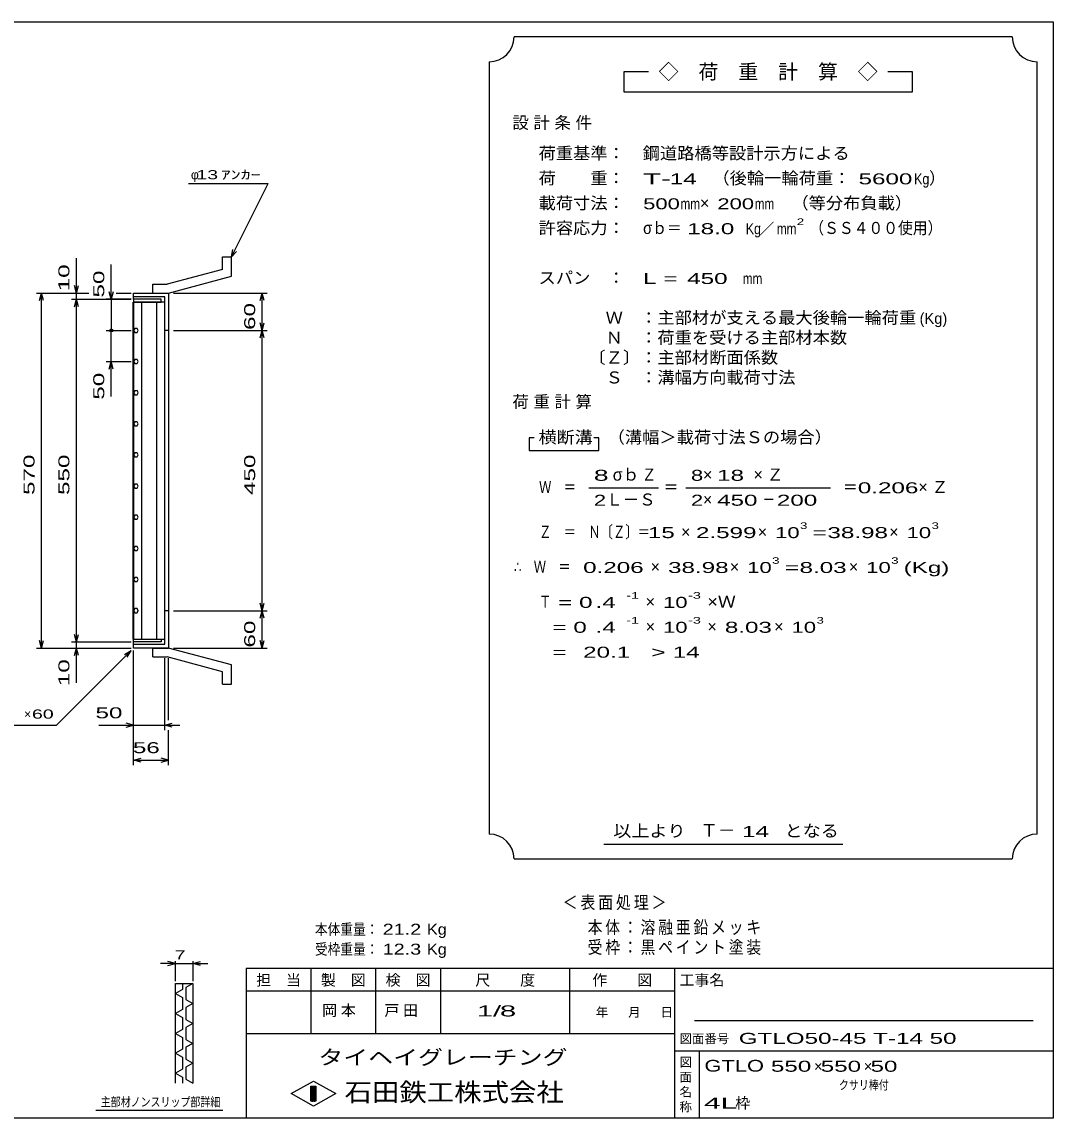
# Model space of a CAD drawing. Units: millimetres, scale not verified. Extents: x -1456 to 1385, y -1026 to 843.
# Drawn here: x -271 to 1385, y -917 to 843 of the extents above; entities that cross this region are included whole.
import ezdxf
from ezdxf.enums import TextEntityAlignment as Align

# ---------------------------------------------------------------- set-up
doc = ezdxf.new("R2010")
doc.units = ezdxf.units.MM
doc.header["$LTSCALE"] = 8
for name, color, linetype, lineweight in [('0_2', 150, 'Continuous', 25), ('16', 3, 'Continuous', 25), ('19', 6, 'Continuous', 25), ('22', 4, 'Continuous', 25), ('24', 2, 'Continuous', 25), ('32', 4, 'Continuous', 25)]:
    doc.layers.add(name, color=color, linetype=linetype, lineweight=lineweight)
doc.styles.add('ベクトル', font='')
doc.styles.get('ベクトル').set_extended_font_data('ベクトル')

msp = doc.modelspace()

# ---------------------------------------------------------------- linework, layer by layer
at = {"layer": '0_2'}
for p, q in [((-1383.2, 842.8), (1384.8, 842.8)), ((1384.8, 842.8), (1384.8, -917.2)), ((1384.8, -677.2), (88.8, -677.2)), ((88.8, -677.2), (88.8, -917.2)), ((192.8, -677.2), (192.8, -781.2)), ((296.8, -781.2), (296.8, -677.2)), ((400.8, -677.2), (400.8, -781.2)), ((608.8, -781.2), (608.8, -677.2)), ((776.8, -677.2), (776.8, -917.2)), ((776.8, -713.2), (88.8, -713.2)), ((1352.8, -761.2), (808.8, -761.2)), ((88.8, -781.2), (776.8, -781.2)), ((776.8, -809.2), (1384.8, -809.2)), ((816.8, -917.2), (816.8, -809.2)), ((160.8, -878), (196.8, -858)), ((196.8, -858), (232.8, -878)), ((196.8, -898), (160.8, -878)), ((192.8, -866), (200.8, -866)), ((192.8, -890), (192.8, -866)), ((192.8, -866), (194.4, -866)), ((194.4, -866), (194.4, -890)), ((196, -890), (196, -866)), ((196, -866), (197.6, -866)), ((232.8, -878), (196.8, -898)), ((197.6, -866), (197.6, -890)), ((199.2, -890), (199.2, -866)), ((199.2, -866), (200.8, -866)), ((200.8, -866), (200.8, -890)), ((200.8, -866), (200.8, -890)), ((200.8, -890), (192.8, -890)), ((194.4, -890), (196, -890)), ((197.6, -890), (199.2, -890)), ((1384.8, -917.2), (-1383.2, -917.2))]:
    msp.add_line(p, q, dxfattribs=at)
at = {"layer": '16'}
for p, q in [((-92.7, -148), (-92.7, 393)), ((-92.7, 393), (-92, 393)), ((-48, 397.5), (-92, 397.5)), ((-92, 397.5), (-92, 393)), ((-92, 393), (-48, 393)), ((-92, 393), (-92, -148)), ((-42, 393), (-92, 393)), ((-79.5, 393), (-79.5, -148)), ((-54.5, -148), (-54.5, 393)), ((-48, 393), (-48, 397.5)), ((-42, -148), (-42, 393)), ((-90.146, 350.735), (-92, 347.475)), ((-92, 347.475), (-90.104, 344.24)), ((-86.396, 350.76), (-90.146, 350.735)), ((-90.104, 344.24), (-86.354, 344.265)), ((-84.5, 347.5), (-86.396, 350.76)), ((-86.354, 344.265), (-84.5, 347.525)), ((-90.146, 300.735), (-92, 297.475)), ((-86.396, 300.76), (-90.146, 300.735)), ((-84.5, 297.5), (-86.396, 300.76)), ((-92, 297.475), (-90.104, 294.24)), ((-90.104, 294.24), (-86.354, 294.265)), ((-86.354, 294.265), (-84.5, 297.525)), ((-90.146, 250.735), (-92, 247.475)), ((-92, 247.475), (-90.104, 244.24)), ((-86.396, 250.76), (-90.146, 250.735)), ((-84.5, 247.5), (-86.396, 250.76)), ((-86.354, 244.265), (-84.5, 247.525)), ((-90.104, 244.24), (-86.354, 244.265)), ((-90.146, 200.735), (-92, 197.475)), ((-92, 197.475), (-90.104, 194.24)), ((-86.396, 200.76), (-90.146, 200.735)), ((-90.104, 194.24), (-86.354, 194.265)), ((-84.5, 197.5), (-86.396, 200.76)), ((-86.354, 194.265), (-84.5, 197.525)), ((-90.146, 150.735), (-92, 147.475)), ((-92, 147.475), (-90.104, 144.24)), ((-86.396, 150.76), (-90.146, 150.735)), ((-90.104, 144.24), (-86.354, 144.265)), ((-84.5, 147.5), (-86.396, 150.76)), ((-86.354, 144.265), (-84.5, 147.525)), ((-90.146, 100.735), (-92, 97.475)), ((-92, 97.475), (-90.104, 94.24)), ((-86.396, 100.76), (-90.146, 100.735)), ((-90.104, 94.24), (-86.354, 94.265)), ((-84.5, 97.5), (-86.396, 100.76)), ((-86.354, 94.265), (-84.5, 97.525)), ((-90.146, 50.735), (-92, 47.475)), ((-92, 47.475), (-90.104, 44.24)), ((-86.396, 50.76), (-90.146, 50.735)), ((-90.104, 44.24), (-86.354, 44.265)), ((-84.5, 47.5), (-86.396, 50.76)), ((-86.354, 44.265), (-84.5, 47.525)), ((-90.146, 0.735), (-92, -2.525)), ((-86.396, 0.76), (-90.146, 0.735)), ((-84.5, -2.5), (-86.396, 0.76)), ((-92, -2.525), (-90.104, -5.76)), ((-90.104, -5.76), (-86.354, -5.735)), ((-86.354, -5.735), (-84.5, -2.475)), ((-90.146, -49.265), (-92, -52.525)), ((-92, -52.525), (-90.104, -55.76)), ((-86.396, -49.24), (-90.146, -49.265)), ((-84.5, -52.5), (-86.396, -49.24)), ((-86.354, -55.735), (-84.5, -52.475)), ((-90.104, -55.76), (-86.354, -55.735)), ((-90.146, -99.265), (-92, -102.525)), ((-92, -102.525), (-90.104, -105.76)), ((-86.396, -99.24), (-90.146, -99.265)), ((-84.5, -102.5), (-86.396, -99.24)), ((-86.354, -105.735), (-84.5, -102.475)), ((-90.104, -105.76), (-86.354, -105.735)), ((-92, -148), (-92.7, -148)), ((-92, -148), (-48, -148)), ((-92, -152.5), (-92, -148)), ((-92, -148), (-42, -148)), ((-48, -152.5), (-92, -152.5)), ((-48, -148), (-48, -152.5))]:
    msp.add_line(p, q, dxfattribs=at)
at = {"layer": '19'}
for p, q in [((51, 465.5), (65, 465.5)), ((51, 445.5), (51, 465.5)), ((65, 434.5), (65, 465.5)), ((51, 445.5), (-38, 421.5)), ((-36, 407.5), (65, 434.5)), ((-92, 397.5), (-92, 407.5)), ((-92, 407.5), (-37, 407.5)), ((-61, 421.5), (-38, 421.5)), ((-61, 407.5), (-61, 421.5)), ((-61, 407.5), (-36, 407.5)), ((-37, 407.5), (-36, 406.5)), ((-36, 406.5), (-36, -161.5)), ((-42, 401.5), (-92, 401.5)), ((-42, -156.5), (-42, 401.5)), ((-36, 347.5), (-42, 347.5)), ((-36, -102.5), (-42, -102.5)), ((-92, -162.5), (-92, -152.5)), ((-92, -156.5), (-42, -156.5)), ((-37, -162.5), (-92, -162.5)), ((-61, -162.5), (-36, -162.5)), ((-61, -176.5), (-61, -162.5)), ((-36, -161.5), (-37, -162.5)), ((65, -189.5), (-36, -162.5)), ((-61, -176.5), (-38, -176.5)), ((51, -200.5), (-38, -176.5)), ((65, -220.5), (65, -189.5)), ((51, -220.5), (51, -200.5)), ((51, -220.5), (65, -220.5))]:
    msp.add_line(p, q, dxfattribs=at)
at = {"layer": '22'}
for p, q in [((-4, 583.5), (124, 583.5)), ((65, 465.5), (124, 583.5)), ((65, 465.5), (67.4, 477.18)), ((-184, 407.5), (-184, 463.5)), ((65, 465.5), (73, 474.3)), ((-128, 397.5), (-128, 453.5)), ((-248, 407.5), (-164, 407.5)), ((-243.2, 395.5), (-240, 407.5)), ((-236.8, 395.5), (-240, 407.5)), ((-240, -162.5), (-240, 407.5)), ((-192, 407.5), (-164, 407.5)), ((-184, 407.5), (-187.2, 419.5)), ((-184, 407.5), (-180.8, 419.5)), ((-184, 397.5), (-184, 407.5)), ((-128, 397.5), (-131.2, 409.5)), ((-124.8, 409.5), (-128, 397.5)), ((-120, 407.5), (-96, 407.5)), ((-120, 407.5), (-96, 407.5)), ((-28, 407.5), (122.4, 407.5)), ((111.2, 395.5), (114.4, 407.5)), ((117.6, 395.5), (114.4, 407.5)), ((114.4, 347.5), (114.4, 407.5)), ((-192, 397.5), (-96, 397.5)), ((-187.2, 385.5), (-184, 397.5)), ((-180.8, 385.5), (-184, 397.5)), ((-184, -152.5), (-184, 397.5)), ((-96, 397.5), (-136, 397.5)), ((-128, 397.5), (-128, 347.5)), ((114.4, 347.5), (111.2, 359.5)), ((114.4, 347.5), (117.6, 359.5)), ((-136, 347.5), (-96, 347.5)), ((-128, 297.5), (-128, 347.5)), ((-28, 347.5), (122.4, 347.5)), ((111.2, 335.5), (114.4, 347.5)), ((117.6, 335.5), (114.4, 347.5)), ((114.4, -102.5), (114.4, 347.5)), ((-136, 297.5), (-96, 297.5)), ((-131.2, 285.5), (-128, 297.5)), ((-124.8, 285.5), (-128, 297.5)), ((-128, 241.5), (-128, 297.5)), ((-28, -102.5), (122.4, -102.5)), ((114.4, -102.5), (111.2, -90.5)), ((111.2, -114.5), (114.4, -102.5)), ((114.4, -102.5), (117.6, -90.5)), ((117.6, -114.5), (114.4, -102.5)), ((114.4, -162.5), (114.4, -102.5)), ((-184, -152.5), (-187.2, -140.5)), ((-184, -152.5), (-180.8, -140.5)), ((-240, -162.5), (-243.2, -150.5)), ((-240, -162.5), (-236.8, -150.5)), ((-192, -152.5), (-96, -152.5)), ((-184, -162.5), (-184, -152.5)), ((114.4, -162.5), (111.2, -150.5)), ((114.4, -162.5), (117.6, -150.5)), ((-248, -162.5), (-96, -162.5)), ((-216, -286.5), (-96, -166.5)), ((-192, -162.5), (-96, -162.5)), ((-187.2, -174.5), (-184, -162.5)), ((-180.8, -174.5), (-184, -162.5)), ((-184, -218.5), (-184, -162.5)), ((-106.4, -172.9), (-96, -166.5)), ((-102.4, -176.9), (-96, -166.5)), ((-92, -294.5), (-92, -166.5)), ((-92, -350.5), (-92, -166.5)), ((-28, -162.5), (122.4, -162.5)), ((-42, -294.5), (-42, -178.704)), ((-36, -278.5), (-36, -178.704)), ((-376, -286.5), (-216, -286.5)), ((-148, -286.5), (-92, -286.5)), ((-92, -286.5), (-104, -283.3)), ((-104, -289.7), (-92, -286.5)), ((-92, -286.5), (-42, -286.5)), ((-42, -286.5), (-30, -283.3)), ((-30, -289.7), (-42, -286.5)), ((-42, -286.5), (-18, -286.5)), ((-36, -350.5), (-36, -294.5)), ((-92, -342.5), (-80, -339.3)), ((-80, -345.7), (-92, -342.5)), ((-92, -342.5), (-36, -342.5)), ((-36, -342.5), (-48, -339.3)), ((-48, -345.7), (-36, -342.5))]:
    msp.add_line(p, q, dxfattribs=at)
msp.add_circle((-128, 347.5), 2.4, dxfattribs=at)
at = {"layer": '24', "color": 4}
for p, q in [((1319.2, 818.8), (519.2, 818.8)), ((479.2, 778.8), (479.2, -461.2)), ((1359.2, -461.2), (1359.2, 778.8)), ((735.2, 762.8), (695.2, 762.8)), ((695.2, 762.8), (695.2, 730.8)), ((1159.2, 762.8), (1119.2, 762.8)), ((1159.2, 730.8), (1159.2, 762.8)), ((695.2, 730.8), (1159.2, 730.8)), ((551.2, 174.8), (543.2, 174.8)), ((543.2, 174.8), (543.2, 154.8)), ((655.2, 174.8), (647.2, 174.8)), ((655.2, 154.8), (655.2, 174.8)), ((543.2, 154.8), (655.2, 154.8)), ((639.2, 94.8), (751.2, 94.8)), ((795.2, 94.8), (1027.2, 94.8)), ((663.2, -477.2), (1047.2, -477.2)), ((519.2, -501.2), (1319.2, -501.2))]:
    msp.add_line(p, q, dxfattribs=at)
for centre, start, end in [((479.2, 818.8), 270, 0), ((1359.2, 818.8), 180, 270), ((479.2, -501.2), 0, 90), ((1359.2, -501.2), 90, 180)]:
    msp.add_arc(centre, 40, start, end, dxfattribs=at)
at = {"layer": '32'}
for p, q in [((-24.8, -669.2), (-36.8, -666)), ((-24.8, -697.2), (-24.8, -665.2)), ((3.2, -665.2), (3.2, -697.2)), ((3.2, -669.2), (15.2, -666)), ((-24.8, -669.2), (-48.8, -669.2)), ((-36.8, -672.4), (-24.8, -669.2)), ((-24.8, -669.2), (3.2, -669.2)), ((15.2, -672.4), (3.2, -669.2)), ((3.2, -669.2), (27.2, -669.2)), ((-24.8, -701.2), (3.2, -701.2)), ((-24.8, -861.2), (-24.8, -701.2)), ((-13.6, -701.2), (-13.6, -710.8)), ((3.2, -701.2), (-8, -707.6)), ((3.2, -701.2), (3.2, -861.2)), ((-13.6, -710.8), (-24.8, -717.2)), ((-24.8, -717.2), (-13.6, -723.6)), ((-8, -707.6), (-8, -726.8)), ((-13.6, -723.6), (-13.6, -742.8)), ((-8, -726.8), (3.2, -733.2)), ((3.2, -733.2), (-8, -739.6)), ((-13.6, -742.8), (-24.8, -749.2)), ((-24.8, -749.2), (-13.6, -755.6)), ((-13.6, -755.6), (-13.6, -774.8)), ((-8, -739.6), (-8, -758.8)), ((-8, -758.8), (3.2, -765.2)), ((3.2, -765.2), (-8, -771.6)), ((-8, -771.6), (-8, -790.8)), ((-13.6, -774.8), (-24.8, -781.2)), ((-24.8, -781.2), (-13.6, -787.6)), ((-13.6, -787.6), (-13.6, -806.8)), ((-8, -790.8), (3.2, -797.2)), ((-13.6, -806.8), (-24.8, -813.2)), ((3.2, -797.2), (-8, -803.6)), ((-8, -803.6), (-8, -822.8)), ((-24.8, -813.2), (-13.6, -819.6)), ((-13.6, -819.6), (-13.6, -838.8)), ((-8, -822.8), (3.2, -829.2)), ((-13.6, -838.8), (-24.8, -845.2)), ((3.2, -829.2), (-8, -835.6)), ((-8, -835.6), (-8, -854.8)), ((-24.8, -845.2), (-13.6, -851.6)), ((-13.6, -851.6), (-13.6, -861.2)), ((-8, -854.8), (3.2, -861.2)), ((51.2, -905.2), (-152.8, -905.2))]:
    msp.add_line(p, q, dxfattribs=at)

# ---------------------------------------------------------------- texts
at = {"layer": '0_2', "style": 'ベクトル'}
for s, height, p in [('担\u3000当', 17.6, (104.8, -695.6)), ('製\u3000図', 17.6, (208.8, -695.6)), ('検\u3000図', 17.6, (312.8, -695.6)), ('尺\u3000\u3000度', 17.6, (456.8, -695.6)), ('作\u3000\u3000図', 17.6, (644.8, -695.6)), ('工事名', 17.6, (784.8, -695.6)), ('年', 14.66, (650.4, -747.2)), ('月', 14.66, (702.4, -747.2)), ('日', 14.66, (754.4, -747.2)), ('図面番号', 14.66, (784.8, -789.6)), ('図', 14.66, (784.8, -827.2)), ('面', 14.66, (784.8, -851.2)), ('名', 14.66, (784.8, -875.2)), ('称', 14.66, (784.8, -899.2))]:
    msp.add_text(s, height=height, dxfattribs=at).set_placement(p, align=Align.MIDDLE_LEFT)
at = {"layer": '0_2', "color": 222, "style": 'ベクトル'}
for s, height, width, p in [('タイヘイグレーチング', 23.46, 1.25, (204.8, -819.6)), ('石田鉄工株式会社', 29.33, 1.1, (246.8, -875.6))]:
    msp.add_text(s, height=height, dxfattribs=dict(at, width=width)).set_placement(p, align=Align.MIDDLE_LEFT)
at = {"layer": '22', "color": 2, "style": 'ベクトル'}
for s, height, p in [('φ', 14.66, (0, 597.5)), ('×', 14.66, (-268, -268.5)), ('×', 17.6, (1000.8, -834)), ('×', 17.6, (1080.8, -834)), ('枠', 17.6, (874.4, -893.2))]:
    msp.add_text(s, height=height, dxfattribs=at).set_placement(p, align=Align.MIDDLE_LEFT)
for s, height, width, p in [(' 13 ', 14.66, 1.6, (0, 597.5)), ('ｱﾝｶｰ', 14.66, 1.6, (48, 597.5)), (' 60 ', 14.66, 1.6, (-264, -268.5)), (' 50 ', 17.6, 1.65, (-164, -266.5)), (' 56 ', 17.6, 1.65, (-104, -322.5)), ('本体重量：', 17.6, 0.85, (199.2, -614)), (' 21.2', 17.6, 1.35, (299.2, -614)), ('Kg', 17.6, 1.1, (379.2, -614)), ('受枠重量：', 17.6, 0.85, (199.2, -646)), (' 12.3', 17.6, 1.35, (299.2, -646)), ('Kg', 17.6, 1.1, (379.2, -646)), ('1/', 17.6, 2, (459.2, -745.2)), (' 8 ', 17.6, 2, (483.2, -745.2)), ('GTLO50-45 T-14 50               ', 17.6, 1.65, (880, -789.2)), ('GTLO', 18.77, 1.4, (824.8, -833.2)), (' 550 ', 17.6, 1.65, (920.8, -834)), (' 550 ', 17.6, 1.65, (1000.8, -834)), (' 50 ', 17.6, 1.65, (1080.8, -834)), ('クサリ棒付', 14.66, 0.8, (1040.8, -864)), ('4L', 17.6, 2.05, (824, -893.2))]:
    msp.add_text(s, height=height, dxfattribs=dict(at, width=width)).set_placement(p, align=Align.MIDDLE_LEFT)
at = {"layer": '22', "color": 2, "style": 'ベクトル', "width": 1.65}
for s, p in [(' 10 ', (-204, 399.5)), (' 50 ', (-148, 389.5)), (' 60 ', (94.4, 337.5)), (' 50 ', (-148, 225.5)), (' 570 ', (-260, 72.5)), (' 550 ', (-204, 72.5)), (' 450 ', (94.4, 72.5)), (' 60 ', (94.4, -172.5)), (' 10 ', (-204, -234.5))]:
    msp.add_text(s, height=17.6, rotation=90, dxfattribs=at).set_placement(p, align=Align.MIDDLE_LEFT)
at = {"layer": '22', "color": 2, "attachment_point": 4, "style": 'ベクトル'}
for s, insert, char_height in [('\\T1.2;\\W0.85;＜表面処理＞', (597.2, -572), 20.53), ('\\T1.19;\\W0.85;本体：溶融亜鉛メッキ', (637.2, -612), 20.53), ('\\T1.19;\\W0.85;受枠：黒ペイント塗装', (637.2, -644), 20.53), ('\\T1.25;岡本\u3000', (210.8, -745.2), 17.6), ('\\T1.25;戸田\u3000', (310.8, -745.2), 17.6)]:
    msp.add_mtext(s, dxfattribs=dict(at, insert=insert, char_height=char_height))
at = {"layer": '24', "style": 'ベクトル'}
for s, height, p in [('◇\u3000荷\u3000重\u3000計\u3000算\u3000◇', 23.46, (751.2, 762.8)), ('）', 19.35, (1185.6, 592)), ('×', 19.35, (817.6, 552)), ('／', 17.6, (913.2, 510.8)), ('(Kg)', 17.6, (1170.4, 366.8)), ('σｂ', 19.35, (677.6, 116)), ('×', 19.35, (822.4, 116)), ('Ｌ－Ｓ', 19.35, (667.2, 76)), ('×', 19.35, (822.4, 76)), ('×', 19.35, (787.2, 24)), ('×', 19.35, (910.4, 24)), ('×', 19.35, (1121.6, 24)), ('×', 19.35, (738.4, -32)), ('×', 19.35, (865.6, -32)), ('×', 19.35, (1056.8, -32)), ('×', 19.35, (730.4, -88)), ('×', 19.35, (730.4, -128)), ('×', 19.35, (829.6, -128)), ('×', 19.35, (936.8, -128)), ('Ｔ－', 20.53, (818.4, -455.2))]:
    msp.add_text(s, height=height, dxfattribs=at).set_placement(p, align=Align.MIDDLE_LEFT)
for s, height, width, p in [('荷重基準：\u3000', 19.35, 1.05, (558.4, 632)), ('鋼道路橋等設計示方による', 19.35, 1.05, (725.6, 632)), ('荷\u3000\u3000重：\u3000', 19.35, 1.05, (558.4, 592)), ('T-', 17.6, 2, (726.4, 590.8)), (' 14 ', 17.6, 1.65, (758.4, 590.8)), ('（後輪一輪荷重：', 19.35, 1.05, (837.6, 592)), (' 5600', 17.6, 1.65, (1061.6, 590.8)), ('Kg', 17.6, 0.85, (1161.6, 590.8)), ('載荷寸法：\u3000', 19.35, 1.05, (558.4, 552)), ('\u3000（等分布負載）', 19.35, 1.05, (936.8, 552)), ('500', 17.6, 1.5, (726.4, 550.8)), ('mm', 17.6, 0.8, (786.4, 550.8)), ('200', 17.6, 1.5, (845.6, 550.8)), ('mm', 17.6, 0.8, (905.6, 550.8)), ('許容応力：\u3000', 19.35, 1.05, (558.4, 512)), ('σｂ＝', 19.35, 0.9, (726.4, 512)), (' 18.0', 17.6, 1.65, (786.4, 510.8)), ('Kg', 17.6, 0.85, (891.2, 510.8)), ('mm', 17.6, 0.8, (941.2, 510.8)), ('2', 10.56, 1.5, (973.2, 522)), ('（ＳＳ４００使用）', 19.35, 0.9, (993.2, 512)), ('スパン\u3000：\u3000', 19.35, 1.05, (558.4, 432)), ('L =', 17.6, 1.65, (726.4, 430.8)), (' 450 ', 17.6, 1.65, (786.4, 430.8)), ('mm', 17.6, 0.8, (886.4, 430.8)), ('\u3000Ｗ\u3000：主部材が支える最大後輪一輪荷重', 19.35, 1.05, (638.4, 368)), ('\u3000Ｎ\u3000：荷重を受ける主部材本数', 19.35, 1.05, (638.4, 336)), ('〔Ｚ〕：主部材断面係数', 19.35, 1.05, (638.4, 304)), ('\u3000Ｓ\u3000：溝幅方向載荷寸法', 19.35, 1.05, (638.4, 272)), ('横断溝', 19.35, 1.1, (558.4, 176)), ('\u3000（溝幅＞載荷寸法Ｓの場合）', 19.35, 1.05, (641.6, 176)), ('8', 17.6, 1.8, (647.2, 114.8)), ('Ｚ', 19.35, 0.9, (724, 116)), ('8', 17.6, 1.5, (803.2, 114.8)), (' 18 ', 17.6, 1.65, (834.4, 114.8)), ('Ｗ\u3000＝', 19.35, 0.75, (559.2, 96)), ('＝', 19.35, 0.9, (759.2, 96)), ('＝', 19.35, 0.9, (1047.2, 96)), ('0.206', 17.6, 1.65, (1071.2, 94.8)), ('2', 17.6, 1.5, (647.2, 74.8)), ('2', 17.6, 1.5, (803.2, 74.8)), (' 450 ', 17.6, 1.65, (834.4, 74.8)), ('－', 19.35, 0.75, (918.4, 76)), (' 200 ', 17.6, 1.65, (930.4, 74.8)), ('Ｚ\u3000＝\u3000Ｎ〔Ｚ〕＝', 19.35, 0.75, (559.2, 24)), ('3', 10.56, 1.5, (978.4, 34)), ('3', 10.56, 1.5, (1189.6, 34)), (' 15 ', 17.6, 1.65, (723.2, 22.8)), ('2.599', 17.6, 1.65, (811.2, 22.8)), ('10', 17.6, 1.5, (938.4, 22.8)), ('=', 17.6, 1.7, (998.4, 22.8)), ('38.98', 17.6, 1.65, (1022.4, 22.8)), ('10', 17.6, 1.5, (1149.6, 22.8)), ('3', 10.56, 1.5, (933.6, -22)), ('3', 10.56, 1.5, (1124.8, -22)), ('∴\u3000Ｗ\u3000＝', 19.35, 0.75, (519.2, -32)), (' 0.206', 17.6, 1.65, (619.2, -33.2)), ('38.98', 17.6, 1.65, (766.4, -33.2)), ('10', 17.6, 1.5, (893.6, -33.2)), ('=', 17.6, 1.7, (953.6, -33.2)), ('8.03', 17.6, 1.65, (977.6, -33.2)), ('10', 17.6, 1.5, (1084.8, -33.2)), ('(Kg)', 17.6, 1.65, (1144.8, -33.2)), ('Ｔ', 19.35, 0.75, (559.2, -88)), (' = 0', 17.6, 1.65, (579.2, -89.2)), (' .4 ', 17.6, 1.65, (639.2, -89.2)), ('-1', 10.56, 1.65, (699.2, -78)), ('10', 17.6, 1.5, (758.4, -89.2)), ('-3', 10.56, 1.65, (798.4, -78)), ('×Ｗ', 19.35, 1.1, (829.6, -88)), ('  = 0', 17.6, 1.65, (559.2, -129.2)), (' .4 ', 17.6, 1.65, (639.2, -129.2)), ('-1', 10.56, 1.65, (699.2, -118)), ('10', 17.6, 1.5, (758.4, -129.2)), ('-3', 10.56, 1.65, (798.4, -118)), ('8.03', 17.6, 1.65, (857.6, -129.2)), ('10', 17.6, 1.5, (964.8, -129.2)), ('3', 10.56, 1.5, (1004.8, -118)), ('  =', 17.6, 1.65, (559.2, -169.2)), (' 20.1', 17.6, 1.65, (619.2, -169.2)), ('>', 17.6, 1.7, (739.2, -169.2)), (' 14 ', 17.6, 1.65, (763.2, -169.2)), ('以上より\u3000', 19.35, 1.1, (678.4, -456)), (' 14 ', 17.6, 1.65, (874.4, -457.2)), ('となる', 19.35, 1.1, (953.6, -456))]:
    msp.add_text(s, height=height, dxfattribs=dict(at, width=width)).set_placement(p, align=Align.MIDDLE_LEFT)
at = {"layer": '24', "char_height": 19.35, "attachment_point": 4, "style": 'ベクトル'}
for s, insert in [('\\T1.28;設計条件', (516.4, 680)), ('\\T1.28;荷重計算', (516.4, 232)), ('\\T1.42;×Ｚ', (903.6, 116)), ('\\T1.42;×Ｚ', (1168.4, 96))]:
    msp.add_mtext(s, dxfattribs=dict(at, insert=insert))
at = {"layer": '32', "color": 2, "style": 'ベクトル'}
for s, width, p in [(' 7 ', 1.6, (-34.8, -655.2)), ('主部材ノンスリップ部詳細', 0.8, (-144.8, -891.2))]:
    msp.add_text(s, height=14.66, dxfattribs=dict(at, width=width)).set_placement(p, align=Align.MIDDLE_LEFT)

doc.saveas('drawing.dxf')
